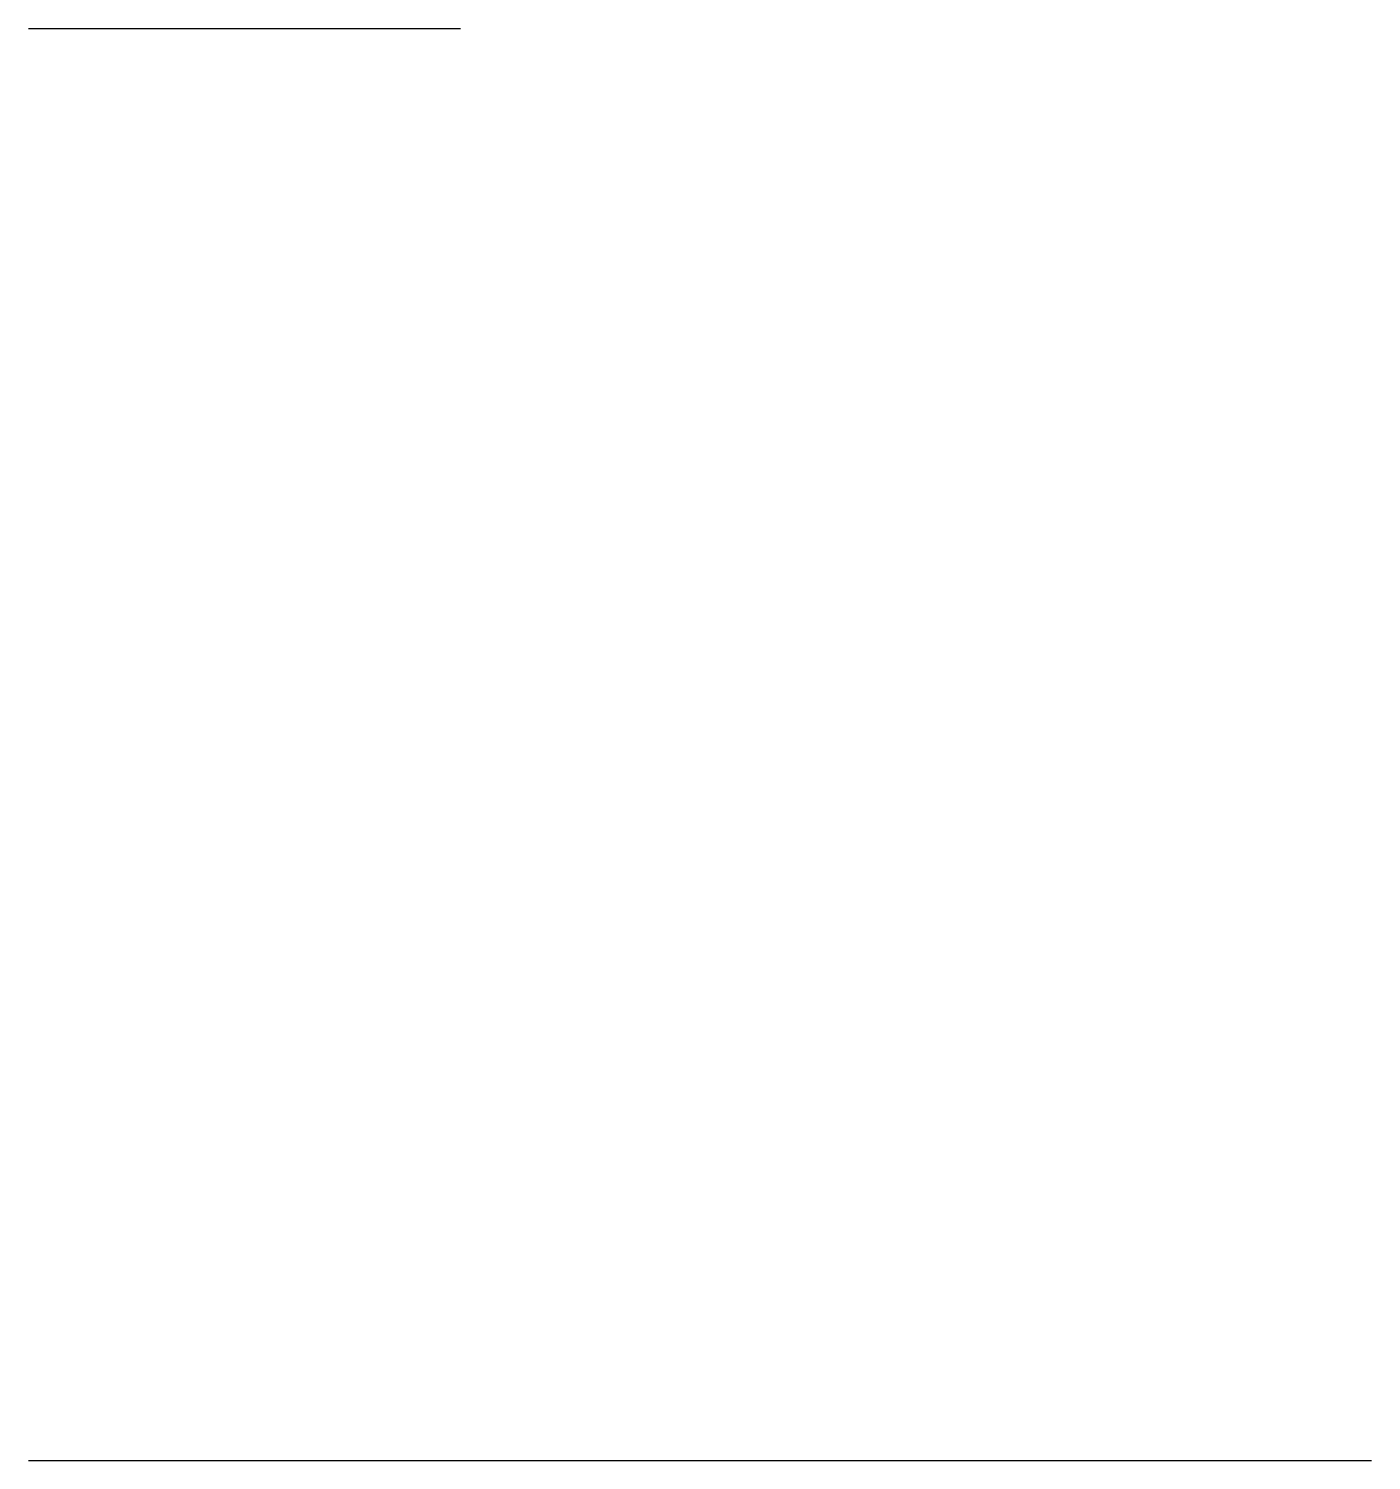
# Model space of a CAD drawing. Header units: millimetres. Extents: x 10 to 47.5, y 0 to 40.
import ezdxf

# ---------------------------------------------------------------- set-up
doc = ezdxf.new("R2010")
doc.units = ezdxf.units.MM
doc.layers.get('0').update_dxf_attribs({"lineweight": 30})

msp = doc.modelspace()

# ---------------------------------------------------------------- hatches: boundary and pattern name
at = {"extrusion": (-5.713148961822837e-16, -1, 5.625129991434307e-17)}
h = msp.add_hatch(dxfattribs=at)
h.set_pattern_fill('ANSI31', color=256)
h.set_pattern_definition([(45, (10.00000000000002, 40.00000000000002), (-2.245064030267288, 2.245064030267288), [])])
h.paths.add_polyline_path([(47.5, 39.99999999999991), (40.49999999999996, 39.99999999999991), (40.49999999999996, 20), (9.999999999999979, 20), (9.999999999999977, 1.77635683940025e-15), (22.05898165265501, 3.552713678800501e-15), (47.5, 0)])
h.paths.add_polyline_path([(40.49999999999996, 39.99999999999991), (37.49999999999999, 39.99999999999992), (37.49999999999999, 80.00000000000001), (27.49999999999999, 79.99999999999993), (27.49999999999998, 39.99999999999991), (17.49999999999998, 39.99999999999996), (17.49999999999998, 20), (40.49999999999996, 20)])
at = {"extrusion": (-1, 0, 8.881784197001253e-17)}
h = msp.add_hatch(dxfattribs=at)
h.set_pattern_fill('ANSI31', color=256)
h.set_pattern_definition([(45, (47.5, 0), (-2.245064030267288, 2.245064030267288), [])])
h.paths.add_polyline_path([(0, 20.00000000000001), (-30, 20.00000000000001), (-30, 8.881784197001252e-15), (1.77635683940025e-15, 8.881784197001252e-15)])
h.paths.add_polyline_path([(-1.77635683940025e-15, 80), (-21.2650060048048, 80), (-21.26500600480486, 39.99999999999991), (-10.82809570837036, 39.99999999999997), (-10.82809570837038, 20.00000000000001), (-1.77635683940025e-15, 20.00000000000001)])
h.paths.add_polyline_path([(-10.82809570837036, 39.99999999999996), (-21.26500600480486, 39.99999999999991), (-21.2650060048048, 80), (-30, 80), (-30, 39.99999999999992), (-40, 39.99999999999992), (-40, 5.329070518200751e-15), (-30, 3.552713678800501e-15), (-30, 20.00000000000001), (-10.82809570837038, 20.00000000000001)])

# ---------------------------------------------------------------- linework, layer by layer
msp.add_line((10, 40), (22.05898165265504, 40))

doc.saveas('drawing.dxf')
